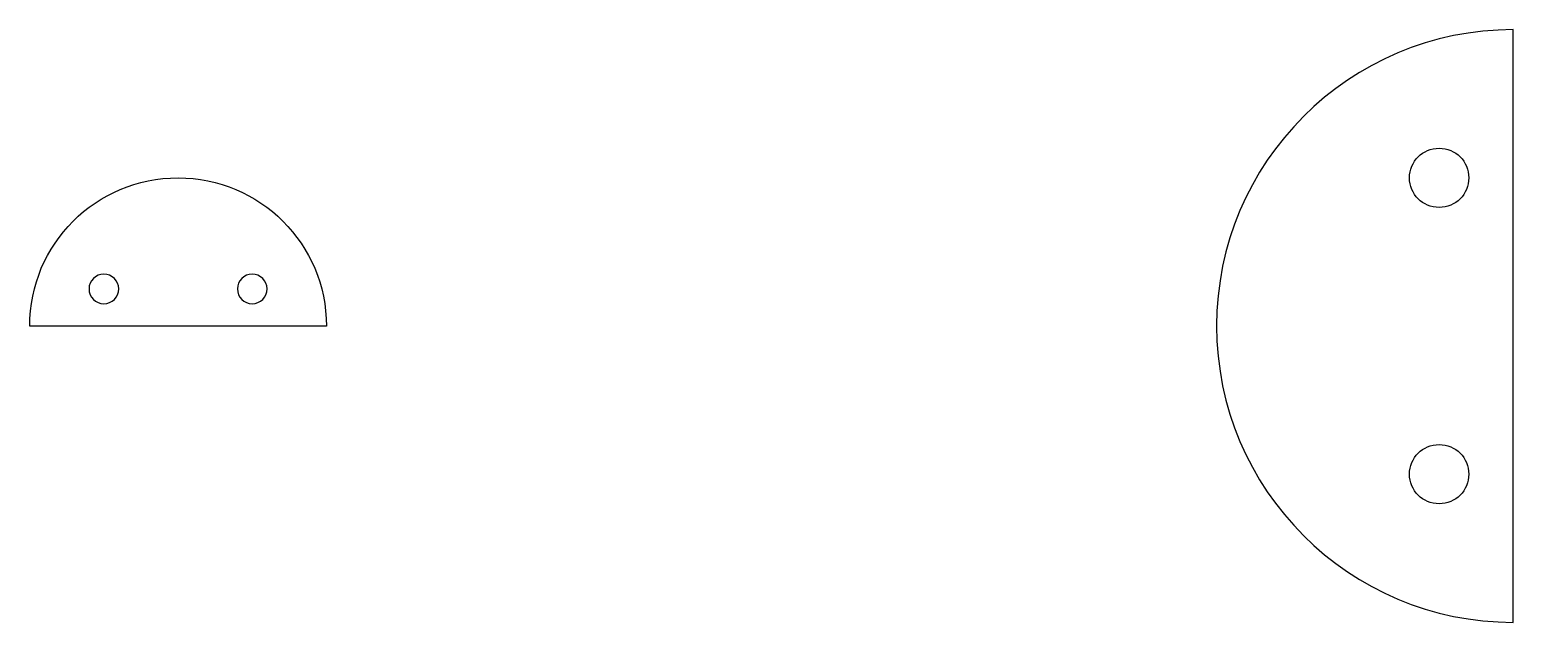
# Model space of a CAD drawing. Header units: millimetres. Extents: x -100 to 100, y 0 to 80.
import ezdxf

# ---------------------------------------------------------------- set-up
doc = ezdxf.new("R2010")
doc.units = ezdxf.units.MM
doc.layers.add('holes', color=7, linetype='CONTINUOUS')
doc.layers.add('machined', color=1, linetype='CONTINUOUS')

# ---------------------------------------------------------------- blocks, each defined once
blk = doc.blocks.new('FLANGE')
blk.add_line((-20, 0), (20, 0))
blk.add_arc((0, 0), 20, 0, 180)
at = {"layer": 'holes'}
for centre in [(-10, 5), (10, 5)]:
    blk.add_circle(centre, 2, dxfattribs=at)

msp = doc.modelspace()

# ---------------------------------------------------------------- block references
at = {"layer": 'machined', "xscale": 2, "yscale": 2, "rotation": 90}
msp.add_blockref('FLANGE', (100, 40), dxfattribs=at)
at = {"layer": 'machined', "xscale": -1}
msp.add_blockref('FLANGE', (-80, 40), dxfattribs=at)

doc.saveas('drawing.dxf')
